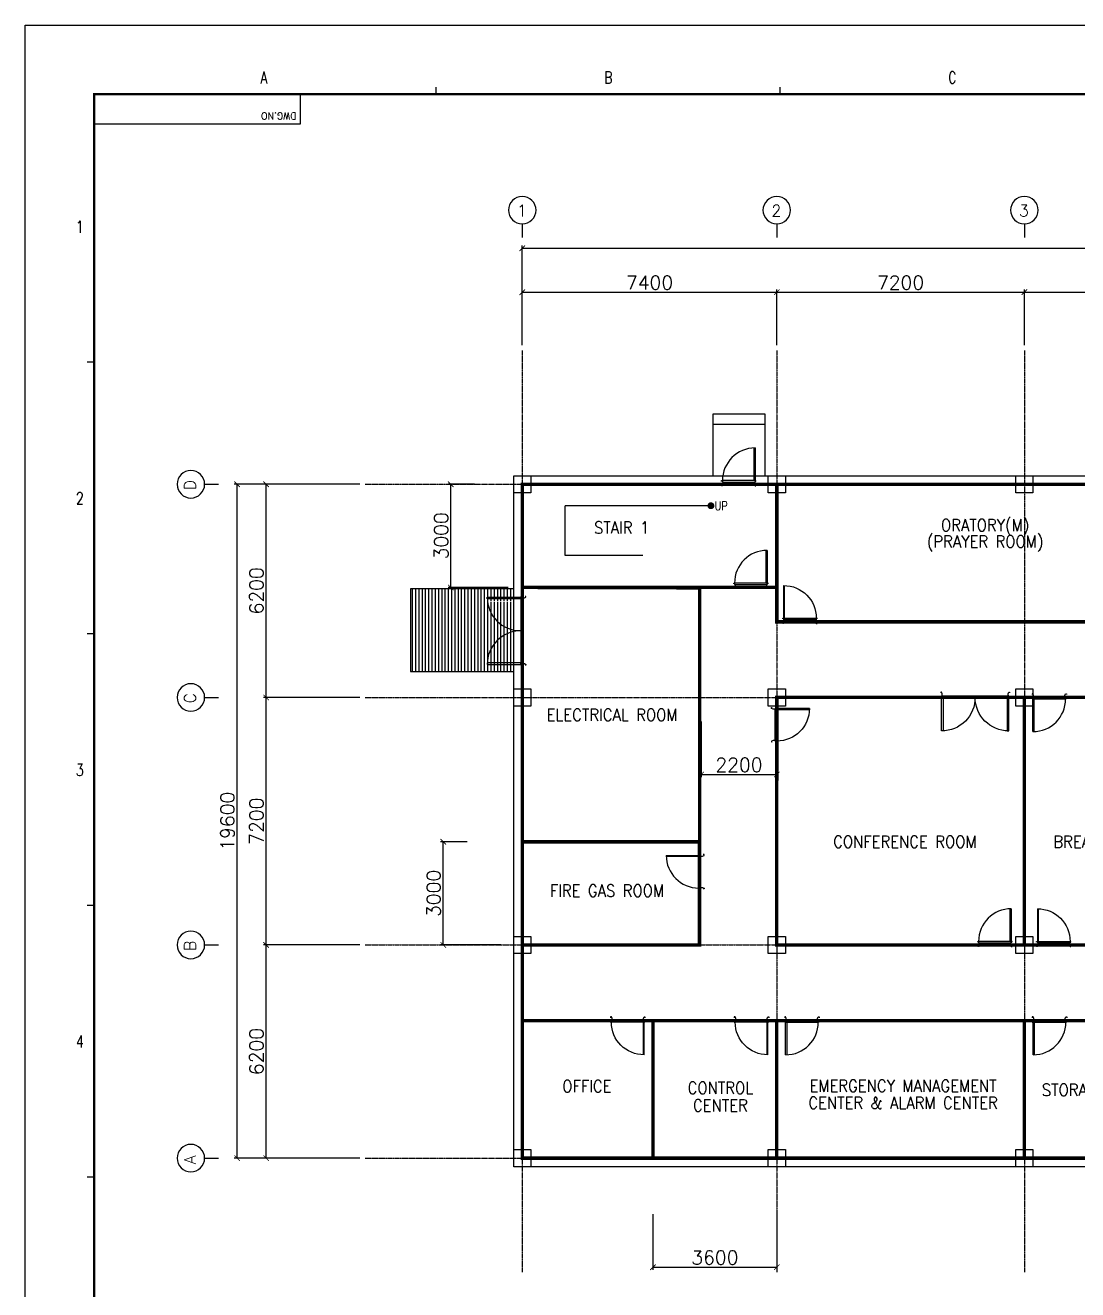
# Model space of a CAD drawing. Header units: millimetres. Extents: x -232466 to 860779, y -177975 to 311634.
# Drawn here: x -232466 to -201863, y -63617 to -26840 of the extents above; entities that cross this region are included whole.
import ezdxf
from ezdxf.enums import TextEntityAlignment as Align

# ---------------------------------------------------------------- set-up
doc = ezdxf.new("R2010")
doc.units = ezdxf.units.MM
doc.linetypes.add('AXES', pattern=[50.8, 31.75, -6.35, 6.35, -6.35])
doc.linetypes.add('CENTER', pattern=[2, 1.25, -0.25, 0.25, -0.25])
doc.layers.add('0 외형선', color=3, linetype='Continuous', lineweight=25)
doc.layers.add('TEXT', color=7, linetype='Continuous', lineweight=15)
for name, color, linetype in [('4ELE', 4, 'Continuous'), ('8FIN', 8, 'Continuous'), ('Center Line', 1, 'CENTER'), ('COL', 2, 'Continuous'), ('dim', 7, 'Continuous'), ('DOOR', 4, 'Continuous'), ('G', 3, 'Continuous'), ('LED', 7, 'Continuous'), ('stair', 4, 'Continuous'), ('SYM', 7, 'Continuous'), ('TITLEBOX', 7, 'Continuous')]:
    doc.layers.add(name, color=color, linetype=linetype)
doc.styles.add('ROMAND', font='romand')
doc.styles.add('RomanS', font='romans.shx')
doc.styles.add('TBOX', font='romans.shx')
doc.dimstyles.new('HYUNDAI', dxfattribs={"dimscale": 120, "dimtxt": 3, "dimasz": 3, "dimexe": 1, "dimexo": 2, "dimgap": 1, "dimtad": 1, "dimdec": 0, "dimdsep": 46, "dimtxsty": 'RomanS', "dimcen": 0, "dimclrd": 256, "dimclre": 256, "dimclrt": 3, "dimadec": 0, "dimazin": 0, "dimtfac": 1, "dimtdec": 0, "dimtix": 1, "dimtmove": 2, "dimatfit": 3, "dimfxl": 1, "dimtvp": 1, "dimtolj": 1, "dimarcsym": 0})

# ---------------------------------------------------------------- blocks, each defined once
blk = doc.blocks.new('_ArchTick')
at = {"color": 0, "linetype": 'ByBlock', "const_width": 0.15}
blk.add_lwpolyline([(-0.5, -0.5), (0.5, 0.5)], dxfattribs=at)
blk = doc.blocks.new('*D238')
at = {"layer": 'Defpoints', "color": 0}
for p in [(-226308, -40190), (-222583, -40190), (-222583, -59790)]:
    blk.add_point(p, dxfattribs=at)
at = {"layer": 'dim', "lineweight": -2}
for p, q in [((-222743, -40190), (-226388, -40190)), ((-226308, -59790), (-226308, -40190)), ((-222743, -59790), (-226388, -59790))]:
    blk.add_line(p, q, dxfattribs=at)
at = {"layer": 'dim', "lineweight": -2, "xscale": 160, "yscale": 160, "zscale": 160}
for p, rotation in [((-226308, -40190), 90), ((-226308, -59790), 270)]:
    blk.add_blockref('_ArchTick', p, dxfattribs=dict(at, rotation=rotation))
at = {"layer": 'dim', "color": 0, "insert": (-226588, -49990), "char_height": 400, "attachment_point": 5, "rotation": 90, "style": 'RomanS', "bg_fill": 3, "box_fill_scale": 1.1, "bg_fill_color": 257, "bg_fill_transparency": 0}
blk.add_mtext('\\A1;19600', dxfattribs=at)
blk = doc.blocks.new('*D239')
at = {"layer": 'Defpoints', "color": 0}
for p in [(-225463, -40190), (-222583, -40190), (-222583, -46390)]:
    blk.add_point(p, dxfattribs=at)
at = {"layer": 'dim', "lineweight": -2}
for p, q in [((-222743, -40190), (-225543, -40190)), ((-225463, -46390), (-225463, -40190)), ((-222743, -46390), (-225543, -46390))]:
    blk.add_line(p, q, dxfattribs=at)
at = {"layer": 'dim', "lineweight": -2, "xscale": 160, "yscale": 160, "zscale": 160}
for p, rotation in [((-225463, -40190), 90), ((-225463, -46390), 270)]:
    blk.add_blockref('_ArchTick', p, dxfattribs=dict(at, rotation=rotation))
at = {"layer": 'dim', "color": 0, "insert": (-225743, -43290), "char_height": 400, "attachment_point": 5, "rotation": 90, "style": 'RomanS', "bg_fill": 3, "box_fill_scale": 1.1, "bg_fill_color": 257, "bg_fill_transparency": 0}
blk.add_mtext('\\A1;6200', dxfattribs=at)
blk = doc.blocks.new('*D240')
at = {"layer": 'Defpoints', "color": 0}
for p in [(-210614, -34603), (-218014, -36302), (-210614, -36302)]:
    blk.add_point(p, dxfattribs=at)
at = {"layer": 'dim', "lineweight": -2}
for p, q in [((-218014, -36142), (-218014, -34523)), ((-210614, -36142), (-210614, -34523)), ((-218014, -34603), (-210614, -34603))]:
    blk.add_line(p, q, dxfattribs=at)
at = {"layer": 'dim', "lineweight": -2, "xscale": 160, "yscale": 160, "zscale": 160, "rotation": 180}
blk.add_blockref('_ArchTick', (-218014, -34603), dxfattribs=at)
at = {"layer": 'dim', "lineweight": -2, "xscale": 160, "yscale": 160, "zscale": 160}
blk.add_blockref('_ArchTick', (-210614, -34603), dxfattribs=at)
at = {"layer": 'dim', "color": 0, "insert": (-214314, -34323), "char_height": 400, "attachment_point": 5, "style": 'RomanS', "bg_fill": 3, "box_fill_scale": 1.1, "bg_fill_color": 257, "bg_fill_transparency": 0}
blk.add_mtext('\\A1;7400', dxfattribs=at)
blk = doc.blocks.new('주열')
at = {"layer": 'SYM'}
blk.add_line((0, 600), (0, 0), dxfattribs=at)
blk.add_circle((0, 1200), 600, dxfattribs=at)
blk = doc.blocks.new('*D241')
at = {"layer": 'Defpoints', "color": 0}
for p in [(-167214, -33324), (-218014, -36302), (-167214, -36302)]:
    blk.add_point(p, dxfattribs=at)
at = {"layer": 'dim', "lineweight": -2}
for p, q in [((-218014, -36142), (-218014, -33244)), ((-218014, -33324), (-167214, -33324)), ((-167214, -36142), (-167214, -33244))]:
    blk.add_line(p, q, dxfattribs=at)
at = {"layer": 'dim', "lineweight": -2, "xscale": 160, "yscale": 160, "zscale": 160, "rotation": 180}
blk.add_blockref('_ArchTick', (-218014, -33324), dxfattribs=at)
at = {"layer": 'dim', "lineweight": -2, "xscale": 160, "yscale": 160, "zscale": 160}
blk.add_blockref('_ArchTick', (-167214, -33324), dxfattribs=at)
at = {"layer": 'dim', "color": 0, "insert": (-192614, -33044), "char_height": 400, "attachment_point": 5, "style": 'RomanS', "bg_fill": 3, "box_fill_scale": 1.1, "bg_fill_color": 257, "bg_fill_transparency": 0}
blk.add_mtext('\\A1;50800', dxfattribs=at)
blk = doc.blocks.new('*D242')
at = {"layer": 'Defpoints', "color": 0}
for p in [(-203414, -34603), (-210614, -36302), (-203414, -36302)]:
    blk.add_point(p, dxfattribs=at)
at = {"layer": 'dim', "lineweight": -2}
for p, q in [((-210614, -36142), (-210614, -34523)), ((-203414, -36142), (-203414, -34523)), ((-210614, -34603), (-203414, -34603))]:
    blk.add_line(p, q, dxfattribs=at)
at = {"layer": 'dim', "lineweight": -2, "xscale": 160, "yscale": 160, "zscale": 160, "rotation": 180}
blk.add_blockref('_ArchTick', (-210614, -34603), dxfattribs=at)
at = {"layer": 'dim', "lineweight": -2, "xscale": 160, "yscale": 160, "zscale": 160}
blk.add_blockref('_ArchTick', (-203414, -34603), dxfattribs=at)
at = {"layer": 'dim', "color": 0, "insert": (-207014, -34323), "char_height": 400, "attachment_point": 5, "style": 'RomanS', "bg_fill": 3, "box_fill_scale": 1.1, "bg_fill_color": 257, "bg_fill_transparency": 0}
blk.add_mtext('\\A1;7200', dxfattribs=at)
blk = doc.blocks.new('*D243')
at = {"layer": 'Defpoints', "color": 0}
for p in [(-196214, -34603), (-203414, -36302), (-196214, -36302)]:
    blk.add_point(p, dxfattribs=at)
at = {"layer": 'dim', "lineweight": -2}
for p, q in [((-203414, -36142), (-203414, -34523)), ((-196214, -36142), (-196214, -34523)), ((-203414, -34603), (-196214, -34603))]:
    blk.add_line(p, q, dxfattribs=at)
at = {"layer": 'dim', "lineweight": -2, "xscale": 160, "yscale": 160, "zscale": 160, "rotation": 180}
blk.add_blockref('_ArchTick', (-203414, -34603), dxfattribs=at)
at = {"layer": 'dim', "lineweight": -2, "xscale": 160, "yscale": 160, "zscale": 160}
blk.add_blockref('_ArchTick', (-196214, -34603), dxfattribs=at)
at = {"layer": 'dim', "color": 0, "insert": (-199814, -34323), "char_height": 400, "attachment_point": 5, "style": 'RomanS', "bg_fill": 3, "box_fill_scale": 1.1, "bg_fill_color": 257, "bg_fill_transparency": 0}
blk.add_mtext('\\A1;7200', dxfattribs=at)
blk = doc.blocks.new('*D247')
at = {"layer": 'Defpoints', "color": 0}
for p in [(-225463, -46390), (-222583, -46390), (-222583, -53590)]:
    blk.add_point(p, dxfattribs=at)
at = {"layer": 'dim', "lineweight": -2}
for p, q in [((-222743, -46390), (-225543, -46390)), ((-225463, -53590), (-225463, -46390)), ((-222743, -53590), (-225543, -53590))]:
    blk.add_line(p, q, dxfattribs=at)
at = {"layer": 'dim', "lineweight": -2, "xscale": 160, "yscale": 160, "zscale": 160}
for p, rotation in [((-225463, -46390), 90), ((-225463, -53590), 270)]:
    blk.add_blockref('_ArchTick', p, dxfattribs=dict(at, rotation=rotation))
at = {"layer": 'dim', "color": 0, "insert": (-225743, -49990), "char_height": 400, "attachment_point": 5, "rotation": 90, "style": 'RomanS', "bg_fill": 3, "box_fill_scale": 1.1, "bg_fill_color": 257, "bg_fill_transparency": 0}
blk.add_mtext('\\A1;7200', dxfattribs=at)
blk = doc.blocks.new('*D249')
at = {"layer": 'Defpoints', "color": 0}
for p in [(-225463, -53590), (-222583, -53590), (-222583, -59790)]:
    blk.add_point(p, dxfattribs=at)
at = {"layer": 'dim', "lineweight": -2}
for p, q in [((-222743, -53590), (-225543, -53590)), ((-225463, -59790), (-225463, -53590)), ((-222743, -59790), (-225543, -59790))]:
    blk.add_line(p, q, dxfattribs=at)
at = {"layer": 'dim', "lineweight": -2, "xscale": 160, "yscale": 160, "zscale": 160}
for p, rotation in [((-225463, -53590), 90), ((-225463, -59790), 270)]:
    blk.add_blockref('_ArchTick', p, dxfattribs=dict(at, rotation=rotation))
at = {"layer": 'dim', "color": 0, "insert": (-225743, -56690), "char_height": 400, "attachment_point": 5, "rotation": 90, "style": 'RomanS', "bg_fill": 3, "box_fill_scale": 1.1, "bg_fill_color": 257, "bg_fill_transparency": 0}
blk.add_mtext('\\A1;6200', dxfattribs=at)
blk = doc.blocks.new('SD1')
at = {"color": 8}
for p, q in [((-55, 200), (-975, 200)), ((-955, 155), (-45, 155))]:
    blk.add_line(p, q, dxfattribs=at)
for points in [[(-25, 1150), (-25, 200), (-55, 200), (-55, 1150)], [(-1000, 180), (-1000, 200), (-975, 200), (-975, 155), (-955, 155), (-955, 95), (-975, 50), (-1000, 50), (-1000, 70)], [(0, 180), (0, 200), (-25, 200), (-25, 155), (-45, 155), (-45, 95), (-25, 50), (0, 50), (0, 70)]]:
    blk.add_lwpolyline(points)
blk.add_arc((-25, 200), 950, 90, 180)
blk = doc.blocks.new('D2000')
at = {"color": 8}
for p, q in [((-45, -45), (-45, -1955)), ((0, -1935), (0, -65))]:
    blk.add_line(p, q, dxfattribs=at)
for points in [[(-25, 0), (0, 0), (0, -25), (-45, -25), (-45, -45), (-105, -45), (-150, -25), (-150, 0), (-130, 0)], [(975, -25), (0, -25), (0, -65), (975, -65), (975, -25)], [(-25, -2000), (0, -2000), (0, -1975), (-45, -1975), (-45, -1955), (-105, -1955), (-150, -1975), (-150, -2000), (-130, -2000)], [(975, -1975), (0, -1975), (0, -1935), (975, -1935), (975, -1975)]]:
    blk.add_lwpolyline(points)
at = {"ltscale": 0.2}
for centre, start, end in [((0, -25), 270, 0), ((0, -1975), 0, 90)]:
    blk.add_arc(centre, 975, start, end, dxfattribs=at)
blk = doc.blocks.new('*D270')
at = {"layer": 'Defpoints', "color": 0}
for p in [(-212813, -46932), (-210613, -46927), (-210613, -48631)]:
    blk.add_point(p, dxfattribs=at)
at = {"layer": 'dim', "lineweight": -2}
for p, q in [((-212813, -47092), (-212813, -48711)), ((-210613, -47087), (-210613, -48711)), ((-212813, -48631), (-210613, -48631))]:
    blk.add_line(p, q, dxfattribs=at)
at = {"layer": 'dim', "lineweight": -2, "xscale": 160, "yscale": 160, "zscale": 160, "rotation": 180}
blk.add_blockref('_ArchTick', (-212813, -48631), dxfattribs=at)
at = {"layer": 'dim', "lineweight": -2, "xscale": 160, "yscale": 160, "zscale": 160}
blk.add_blockref('_ArchTick', (-210613, -48631), dxfattribs=at)
at = {"layer": 'dim', "color": 0, "insert": (-211713, -48351), "char_height": 400, "attachment_point": 5, "style": 'RomanS', "bg_fill": 3, "box_fill_scale": 1.1, "bg_fill_color": 257, "bg_fill_transparency": 0}
blk.add_mtext('\\A1;2200', dxfattribs=at)
blk = doc.blocks.new('*D271')
at = {"layer": 'Defpoints', "color": 0}
for p in [(-220094, -40190), (-219243, -40190), (-218264, -43190)]:
    blk.add_point(p, dxfattribs=at)
at = {"layer": 'dim', "lineweight": -2}
for p, q in [((-219403, -40190), (-220174, -40190)), ((-220094, -43190), (-220094, -40190)), ((-218424, -43190), (-220174, -43190))]:
    blk.add_line(p, q, dxfattribs=at)
at = {"layer": 'dim', "lineweight": -2, "xscale": 160, "yscale": 160, "zscale": 160}
for p, rotation in [((-220094, -40190), 90), ((-220094, -43190), 270)]:
    blk.add_blockref('_ArchTick', p, dxfattribs=dict(at, rotation=rotation))
at = {"layer": 'dim', "color": 0, "insert": (-220374, -41690), "char_height": 400, "attachment_point": 5, "rotation": 90, "style": 'RomanS', "bg_fill": 3, "box_fill_scale": 1.1, "bg_fill_color": 257, "bg_fill_transparency": 0}
blk.add_mtext('\\A1;3000', dxfattribs=at)
blk = doc.blocks.new('*D273')
at = {"layer": 'Defpoints', "color": 0}
for p in [(-220311, -50590), (-219460, -50590), (-218482, -53590)]:
    blk.add_point(p, dxfattribs=at)
at = {"layer": 'dim', "lineweight": -2}
for p, q in [((-219620, -50590), (-220391, -50590)), ((-220311, -53590), (-220311, -50590)), ((-218642, -53590), (-220391, -53590))]:
    blk.add_line(p, q, dxfattribs=at)
at = {"layer": 'dim', "lineweight": -2, "xscale": 160, "yscale": 160, "zscale": 160}
for p, rotation in [((-220311, -50590), 90), ((-220311, -53590), 270)]:
    blk.add_blockref('_ArchTick', p, dxfattribs=dict(at, rotation=rotation))
at = {"layer": 'dim', "color": 0, "insert": (-220591, -52090), "char_height": 400, "attachment_point": 5, "rotation": 90, "style": 'RomanS', "bg_fill": 3, "box_fill_scale": 1.1, "bg_fill_color": 257, "bg_fill_transparency": 0}
blk.add_mtext('\\A1;3000', dxfattribs=at)
blk = doc.blocks.new('*D275')
at = {"layer": 'Defpoints', "color": 0}
for p in [(-214214, -61264), (-210614, -61258), (-210614, -62962)]:
    blk.add_point(p, dxfattribs=at)
at = {"layer": 'dim', "lineweight": -2}
for p, q in [((-214214, -61424), (-214214, -63042)), ((-210614, -61418), (-210614, -63042)), ((-214214, -62962), (-210614, -62962))]:
    blk.add_line(p, q, dxfattribs=at)
at = {"layer": 'dim', "lineweight": -2, "xscale": 160, "yscale": 160, "zscale": 160, "rotation": 180}
blk.add_blockref('_ArchTick', (-214214, -62962), dxfattribs=at)
at = {"layer": 'dim', "lineweight": -2, "xscale": 160, "yscale": 160, "zscale": 160}
blk.add_blockref('_ArchTick', (-210614, -62962), dxfattribs=at)
at = {"layer": 'dim', "color": 0, "insert": (-212414, -62682), "char_height": 400, "attachment_point": 5, "style": 'RomanS', "bg_fill": 3, "box_fill_scale": 1.1, "bg_fill_color": 257, "bg_fill_transparency": 0}
blk.add_mtext('\\A1;3600', dxfattribs=at)

msp = doc.modelspace()

# ---------------------------------------------------------------- hatches: boundary and pattern name
at = {"layer": '8FIN'}
h = msp.add_hatch(dxfattribs=at)
h.set_pattern_fill('ANSI31', color=256, scale=30, angle=225)
h.set_pattern_definition([(270, (-185868.3, -19859.87), (95.25, -6e-14), [])])
h.paths.add_polyline_path([(-221264.5, -45631.2), (-218264.5, -45631.2), (-218264.5, -45331.2), (-218264.5, -44419.9, -0.3546044), (-218969, -43611.2), (-218969.5, -43611.2), (-218969.5, -43581.2), (-218264.5, -43581.2), (-218264.5, -43231.2), (-221264.5, -43231.2)])
h.paths.add_polyline_path([(-218264.5, -44419.9), (-218264.5, -43611.2), (-218969, -43611.2, 0.3546044)])
h.paths.add_polyline_path([(-219464.2, -44476.2), (-220198.8, -44476.2), (-220198.8, -44746.2), (-219464.2, -44746.2)], flags=24)

# ---------------------------------------------------------------- linework, layer by layer
for p, q in [((-212528.9, -40814.4), (-216768.1, -40814.4)), ((-216768.1, -42259.4), (-216768.1, -40814.4)), ((-214508.9, -42259.4), (-216768.1, -42259.4))]:
    msp.add_line(p, q)
msp.add_lwpolyline([(-214508.9, -42259.4, 0, 160, 0), (-214988.9, -42259.4, 0, 0, 0), (-214508.9, -42259.4, 0, 0, 0)], format="xyseb")
at = {"layer": '0 외형선', "linetype": 'Continuous'}
msp.add_lwpolyline([(-218264.5, -39940.1), (-166966, -39940.1), (-166966, -60040.1), (-218264.5, -60040.1)], close=True, dxfattribs=at)
at = {"layer": '0 외형선', "linetype": 'Continuous', "const_width": 100}
for points in [[(-218014.5, -40190.1), (-210614.5, -40190.1), (-210613, -43190.1), (-218014.5, -43190.1)], [(-210613, -40190.1), (-199812.2, -40190.1), (-199812.2, -44190.1), (-210613, -44190.1)], [(-218014.5, -43190.1), (-212858, -43202.5), (-212858, -50590.1), (-218014.4, -50590.1)], [(-210613, -46390.1), (-203414.5, -46390.1), (-203414.5, -53590.1), (-210614.5, -53590.1)], [(-203414.5, -46390.1), (-198814.5, -46390.1), (-198814.5, -53590.1), (-203416, -53590.1)], [(-218014.5, -50590.1), (-212859.5, -50590.1), (-212859.5, -53590.1), (-218014.5, -53590.1)], [(-218014.5, -55790.1), (-214214.5, -55790.1), (-214214.5, -59790.1), (-218014.5, -59790.1)], [(-214214.5, -55790.1), (-210614.5, -55790.1), (-210614.5, -59790.1), (-214214.5, -59790.1)], [(-210614.5, -55790.1), (-203414.5, -55790.1), (-203414.5, -59790.1), (-210614.5, -59790.1)], [(-203414.5, -55790.1), (-199816, -55790.1), (-199816, -59790.1), (-203414.5, -59790.1)]]:
    msp.add_lwpolyline(points, close=True, dxfattribs=at)
msp.add_lwpolyline([(-218014.5, -53590.1), (-218013, -55790.1)], dxfattribs=at)
at = {"layer": '4ELE'}
msp.add_line((-212462.5, -38440.1), (-210962.5, -38440.1), dxfattribs=at)
msp.add_lwpolyline([(-212462.5, -39940.1), (-212462.5, -38140.1), (-210962.5, -38140.1), (-210962.5, -39940.1)], dxfattribs=at)
at = {"layer": 'Center Line', "linetype": 'AXES'}
for p, q in [((-218014.5, -36301.8), (-218014.5, -63111.5)), ((-222583, -46390.1), (-163741.8, -46390.1))]:
    msp.add_line(p, q, dxfattribs=at)
at = {"layer": 'COL'}
for points in [[(-218264.5, -40440.1), (-218264.5, -39940.1), (-217764.5, -39940.1), (-217764.5, -40440.1)], [(-210864.5, -40440.1), (-210864.5, -39940.1), (-210364.5, -39940.1), (-210364.5, -40440.1)], [(-203663, -40440.1), (-203663, -39940.1), (-203163, -39940.1), (-203163, -40440.1)], [(-218264.5, -46640.1), (-218264.5, -46140.1), (-217764.5, -46140.1), (-217764.5, -46640.1)], [(-210863, -46640.1), (-210863, -46140.1), (-210363, -46140.1), (-210363, -46640.1)], [(-203664.5, -46640.1), (-203664.5, -46140.1), (-203164.5, -46140.1), (-203164.5, -46640.1)], [(-218264.5, -53840.1), (-218264.5, -53340.1), (-217764.5, -53340.1), (-217764.5, -53840.1)], [(-210863, -53840.1), (-210863, -53340.1), (-210363, -53340.1), (-210363, -53840.1)], [(-203664.5, -53840.1), (-203664.5, -53340.1), (-203164.5, -53340.1), (-203164.5, -53840.1)], [(-218264.5, -60040.1), (-218264.5, -59540.1), (-217764.5, -59540.1), (-217764.5, -60040.1)], [(-210864.5, -60040.1), (-210864.5, -59540.1), (-210364.5, -59540.1), (-210364.5, -60040.1)], [(-203664.5, -60040.1), (-203664.5, -59540.1), (-203164.5, -59540.1), (-203164.5, -60040.1)]]:
    msp.add_lwpolyline(points, close=True, dxfattribs=at)
at = {"layer": 'LED', "const_width": 100}
msp.add_lwpolyline([(-212540.3, -40765.7, -1), (-212517.5, -40863.1, -1)], format="xyb", close=True, dxfattribs=at)
at = {"layer": 'stair'}
msp.add_lwpolyline([(-218264.5, -43231.2), (-218264.5, -43231.2), (-221264.5, -43231.2), (-221264.5, -45631.2), (-218264.5, -45631.2), (-218264.5, -43231.2)], dxfattribs=at)
at = {"layer": 'TITLEBOX', "color": 4, "linetype": 'Continuous'}
for p, q in [((-220516.4, -28840.1), (-220516.4, -28640.1)), ((-220516.4, -28840.1), (-220516.4, -28640.1)), ((-210516.4, -28840.1), (-210516.4, -28640.1)), ((-210516.4, -28840.1), (-210516.4, -28640.1)), ((-230466.4, -36640.1), (-230666.4, -36640.1)), ((-230466.4, -44540.1), (-230666.4, -44540.1)), ((-230466.4, -52440.1), (-230666.4, -52440.1)), ((-230466.4, -60340.1), (-230666.4, -60340.1))]:
    msp.add_line(p, q, dxfattribs=at)
at = {"layer": 'TITLEBOX', "color": 7}
msp.add_lwpolyline([(-232466.4, -26840.1), (-148366.4, -26840.1), (-148366.4, -86240.1), (-232466.4, -86240.1)], close=True, dxfattribs=at)
at = {"layer": 'TITLEBOX', "color": 4, "const_width": 70}
msp.add_lwpolyline([(-230466.4, -28840.1), (-150440.4, -28840.1), (-150440.4, -83931.5), (-230466.4, -83931.5)], close=True, dxfattribs=at)
at = {"layer": 'TITLEBOX'}
msp.add_lwpolyline([(-230466.4, -29706), (-224466.4, -29706), (-224466.4, -28840.1)], dxfattribs=at)

# ---------------------------------------------------------------- block references
at = {"layer": 'DOOR'}
for p in [(-211219.2, -40285.1), (-210867.2, -43262.6), (-203768.3, -53685.1)]:
    msp.add_blockref('SD1', p, dxfattribs=at)
at = {"layer": 'DOOR', "xscale": -1}
for name, p, rotation in [('SD1', (-210439.2, -44285.1), 359.9999999999998), ('D2000', (-205844.7, -46390.1), 89.99999999999964), ('SD1', (-210813, -46686.3), 269.9999999999998), ('SD1', (-203060.7, -53685.1), 359.9999999999998), ('SD1', (-214448.2, -55635.1), 179.9999999999999), ('SD1', (-210848.2, -55635.1), 179.9999999999999)]:
    msp.add_blockref(name, p, dxfattribs=dict(at, rotation=rotation))
at = {"layer": 'DOOR'}
for name, p, rotation in [('D2000', (-218059.5, -45452.8), 180), ('SD1', (-203190.1, -46235.1), 180), ('SD1', (-212679.5, -50959.4), 90.00000000000024), ('SD1', (-210380.8, -55635.1), 180), ('SD1', (-203182.2, -55635.1), 180)]:
    msp.add_blockref(name, p, dxfattribs=dict(at, rotation=rotation))
at = {"layer": 'SYM', "xscale": -0.6666666666666666, "yscale": 0.6666666666666666, "zscale": 0.6666666666666666, "rotation": 359.9999999999999}
msp.add_blockref('주열', (-218014.5, -33017.1), dxfattribs=at)

# ---------------------------------------------------------------- texts
at = {"layer": 'G', "color": 3, "style": 'RomanS', "width": 0.9}
for s, p in [('ORATORY(M)', (-204555.9, -41403.9)), ('STAIR 1', (-215124.3, -41451.8)), ('(PRAYER ROOM)', (-204555.9, -41880.3)), ('ELECTRICAL ROOM', (-215403.5, -46898.4)), ('CONFERENCE ROOM', (-206888.6, -50586)), ('BREAK ROOM', (-201186.3, -50586)), ('FIRE GAS ROOM', (-215552.2, -52010.8)), ('OFFICE', (-216135.5, -57699.7)), ('CONTROL', (-212252.8, -57747.5)), ('EMERGENCY MANAGEMENT', (-206941.1, -57688.1)), ('STORAGE-1', (-201670.7, -57806.9)), ('CENTER', (-212252.8, -58255.6)), ('CENTER & ALARM CENTER', (-206941.1, -58182.1))]:
    msp.add_text(s, height=350, dxfattribs=at).set_placement(p, align=Align.MIDDLE)
at = {"layer": 'SYM', "style": 'ROMAND'}
for s, p in [('1', (-218170.1, -32401.3)), ('2', (-210770.1, -32401.3)), ('3', (-203570.1, -32401.3))]:
    msp.add_text(s, height=336.4, dxfattribs=at).set_placement(p)
for s, p in [('D', (-227507.1, -40365.9)), ('C', (-227507.1, -46565.9)), ('B', (-227507.1, -53765.9)), ('A', (-227507.1, -59965.9))]:
    msp.add_text(s, height=336.4, rotation=90, dxfattribs=at).set_placement(p)
at = {"layer": 'TEXT', "color": 0, "linetype": 'Continuous', "style": 'RomanS', "width": 0.85}
msp.add_text('UP', height=250, dxfattribs=at).set_placement((-212426.3, -40943.2))
at = {"layer": 'TITLEBOX', "color": 4, "linetype": 'Continuous', "style": 'TBOX', "width": 0.75}
for s, p in [('A', (-225629.4, -28533.5)), ('B', (-215629.4, -28533.5)), ('C', (-205629.4, -28533.5)), ('1', (-230992.3, -32873.3)), ('2', (-230992.3, -40773.3)), ('3', (-230992.3, -48673.3)), ('4', (-230992.3, -56573.3))]:
    msp.add_text(s, height=350, dxfattribs=at).set_placement(p)
at = {"layer": 'TITLEBOX', "style": 'ROMAND'}
msp.add_text('DWG.NO', height=200, rotation=180, dxfattribs=at).set_placement((-224581.9, -29380.3))

# ---------------------------------------------------------------- next in the draw order: dimensions: what is measured, and where the dimension line sits
at = {"layer": 'dim'}
dim = msp.add_linear_dim(base=(-210614.5, -34603.5), p1=(-218014.5, -36301.8), p2=(-210614.5, -36301.8), dimstyle='HYUNDAI', override={"dimscale": 80, "dimtxt": 5, "dimasz": 2, "dimpost": '\\X', "dimblk1": 'ArchTick', "dimblk2": 'ArchTick', "dimsah": 1, "dimclrt": 0, "dimtfill": 1}, dxfattribs=at)
dim.commit()
dim.dimension.update_dxf_attribs({"geometry": '*D240', "text_midpoint": (-214314.5, -34323.5)})
dim = msp.add_linear_dim(base=(-226307.8, -40190.1), p1=(-222583, -59790.1), p2=(-222583, -40190.1), angle=90, dimstyle='HYUNDAI', override={"dimscale": 80, "dimtxt": 5, "dimasz": 2, "dimpost": '\\X', "dimblk1": 'ArchTick', "dimblk2": 'ArchTick', "dimsah": 1, "dimclrt": 0, "dimtfill": 1}, dxfattribs=at)
dim.commit()
dim.dimension.update_dxf_attribs({"geometry": '*D238', "text_midpoint": (-226587.8, -49990.1)})

# ---------------------------------------------------------------- next in the draw order: linework, layer by layer
at = {"layer": 'Center Line', "linetype": 'AXES'}
for p, q in [((-222583, -53590.1), (-163741.8, -53590.1)), ((-222583, -59790.1), (-163741.8, -59790.1))]:
    msp.add_line(p, q, dxfattribs=at)

# ---------------------------------------------------------------- next in the draw order: block references
at = {"layer": 'SYM', "xscale": -0.6666666666666666, "yscale": 0.6666666666666666, "zscale": 0.6666666666666666}
for p, rotation in [((-226851.2, -40190.1), 89.99999999999959), ((-226851.2, -46390.1), 89.99999999999957), ((-226851.2, -53590.1), 89.99999999999957), ((-226851.2, -59790.1), 89.99999999999957)]:
    msp.add_blockref('주열', p, dxfattribs=dict(at, rotation=rotation))

# ---------------------------------------------------------------- next in the draw order: dimensions: what is measured, and where the dimension line sits
at = {"layer": 'dim'}
dim = msp.add_linear_dim(base=(-167214.5, -33323.9), p1=(-218014.5, -36301.8), p2=(-167214.5, -36301.8), dimstyle='HYUNDAI', override={"dimscale": 80, "dimtxt": 5, "dimasz": 2, "dimpost": '\\X', "dimblk1": 'ArchTick', "dimblk2": 'ArchTick', "dimsah": 1, "dimclrt": 0, "dimtfill": 1}, dxfattribs=at)
dim.commit()
dim.dimension.update_dxf_attribs({"geometry": '*D241', "text_midpoint": (-192614.5, -33043.9)})
dim = msp.add_linear_dim(base=(-225463, -40190.1), p1=(-222583, -46390.1), p2=(-222583, -40190.1), angle=90, dimstyle='HYUNDAI', override={"dimscale": 80, "dimtxt": 5, "dimasz": 2, "dimpost": '\\X', "dimblk1": 'ArchTick', "dimblk2": 'ArchTick', "dimsah": 1, "dimclrt": 0, "dimtfill": 1}, dxfattribs=at)
dim.commit()
dim.dimension.update_dxf_attribs({"geometry": '*D239', "text_midpoint": (-225743, -43290.1)})

# ---------------------------------------------------------------- next in the draw order: linework, layer by layer
at = {"layer": 'Center Line', "linetype": 'AXES'}
msp.add_line((-222583, -40190.1), (-163741.8, -40190.1), dxfattribs=at)

# ---------------------------------------------------------------- next in the draw order: block references
at = {"layer": 'SYM', "xscale": -0.6666666666666666, "yscale": 0.6666666666666666, "zscale": 0.6666666666666666, "rotation": 359.9999999999999}
for p in [(-210614.5, -33017.1), (-203414.5, -33017.1)]:
    msp.add_blockref('주열', p, dxfattribs=at)

# ---------------------------------------------------------------- next in the draw order: dimensions: what is measured, and where the dimension line sits
at = {"layer": 'dim'}
dim = msp.add_linear_dim(base=(-203414.5, -34603.5), p1=(-210614.5, -36301.8), p2=(-203414.5, -36301.8), dimstyle='HYUNDAI', override={"dimscale": 80, "dimtxt": 5, "dimasz": 2, "dimpost": '\\X', "dimblk1": 'ArchTick', "dimblk2": 'ArchTick', "dimsah": 1, "dimclrt": 0, "dimtfill": 1}, dxfattribs=at)
dim.commit()
dim.dimension.update_dxf_attribs({"geometry": '*D242', "text_midpoint": (-207014.5, -34323.5)})
for base, p1, p2, picture, middle in [((-225463, -46390.1), (-222583, -53590.1), (-222583, -46390.1), '*D247', (-225743, -49990.1)), ((-220310.8, -50590.1), (-218481.6, -53590.1), (-219459.8, -50590.1), '*D273', (-220590.8, -52090.1))]:
    dim = msp.add_linear_dim(base=base, p1=p1, p2=p2, angle=90, dimstyle='HYUNDAI', override={"dimscale": 80, "dimtxt": 5, "dimasz": 2, "dimpost": '\\X', "dimblk1": 'ArchTick', "dimblk2": 'ArchTick', "dimsah": 1, "dimclrt": 0, "dimtfill": 1}, dxfattribs=at)
    dim.commit()
    dim.dimension.update_dxf_attribs({"geometry": picture, "text_midpoint": middle})

# ---------------------------------------------------------------- next in the draw order: linework, layer by layer
at = {"layer": 'Center Line', "linetype": 'AXES'}
msp.add_line((-210614.5, -36301.8), (-210614.5, -63111.5), dxfattribs=at)

# ---------------------------------------------------------------- next in the draw order: dimensions: what is measured, and where the dimension line sits
at = {"layer": 'dim'}
dim = msp.add_linear_dim(base=(-196214.5, -34603.5), p1=(-203414.5, -36301.8), p2=(-196214.5, -36301.8), dimstyle='HYUNDAI', override={"dimscale": 80, "dimtxt": 5, "dimasz": 2, "dimpost": '\\X', "dimblk1": 'ArchTick', "dimblk2": 'ArchTick', "dimsah": 1, "dimclrt": 0, "dimtfill": 1}, dxfattribs=at)
dim.commit()
dim.dimension.update_dxf_attribs({"geometry": '*D243', "text_midpoint": (-199814.5, -34323.5)})
for base, p1, p2, picture, middle in [((-220093.7, -40190.1), (-218264.5, -43190.1), (-219242.7, -40190.1), '*D271', (-220373.7, -41690.1)), ((-225463, -53590.1), (-222583, -59790.1), (-222583, -53590.1), '*D249', (-225743, -56690.1))]:
    dim = msp.add_linear_dim(base=base, p1=p1, p2=p2, angle=90, dimstyle='HYUNDAI', override={"dimscale": 80, "dimtxt": 5, "dimasz": 2, "dimpost": '\\X', "dimblk1": 'ArchTick', "dimblk2": 'ArchTick', "dimsah": 1, "dimclrt": 0, "dimtfill": 1}, dxfattribs=at)
    dim.commit()
    dim.dimension.update_dxf_attribs({"geometry": picture, "text_midpoint": middle})

# ---------------------------------------------------------------- next in the draw order: linework, layer by layer
at = {"layer": 'Center Line', "linetype": 'AXES'}
msp.add_line((-203414.5, -36301.8), (-203414.5, -63111.5), dxfattribs=at)

# ---------------------------------------------------------------- next in the draw order: dimensions: what is measured, and where the dimension line sits
at = {"layer": 'dim'}
for base, p1, p2, picture, middle in [((-210613.5, -48630.8), (-212813.5, -46932.5), (-210613.5, -46927), '*D270', (-211713.5, -48350.8)), ((-210614.5, -62962.2), (-214214.5, -61263.9), (-210614.5, -61258.5), '*D275', (-212414.5, -62682.2))]:
    dim = msp.add_linear_dim(base=base, p1=p1, p2=p2, dimstyle='HYUNDAI', override={"dimscale": 80, "dimtxt": 5, "dimasz": 2, "dimpost": '\\X', "dimblk1": 'ArchTick', "dimblk2": 'ArchTick', "dimsah": 1, "dimclrt": 0, "dimtfill": 1}, dxfattribs=at)
    dim.commit()
    dim.dimension.update_dxf_attribs({"geometry": picture, "text_midpoint": middle})

doc.saveas('drawing.dxf')
